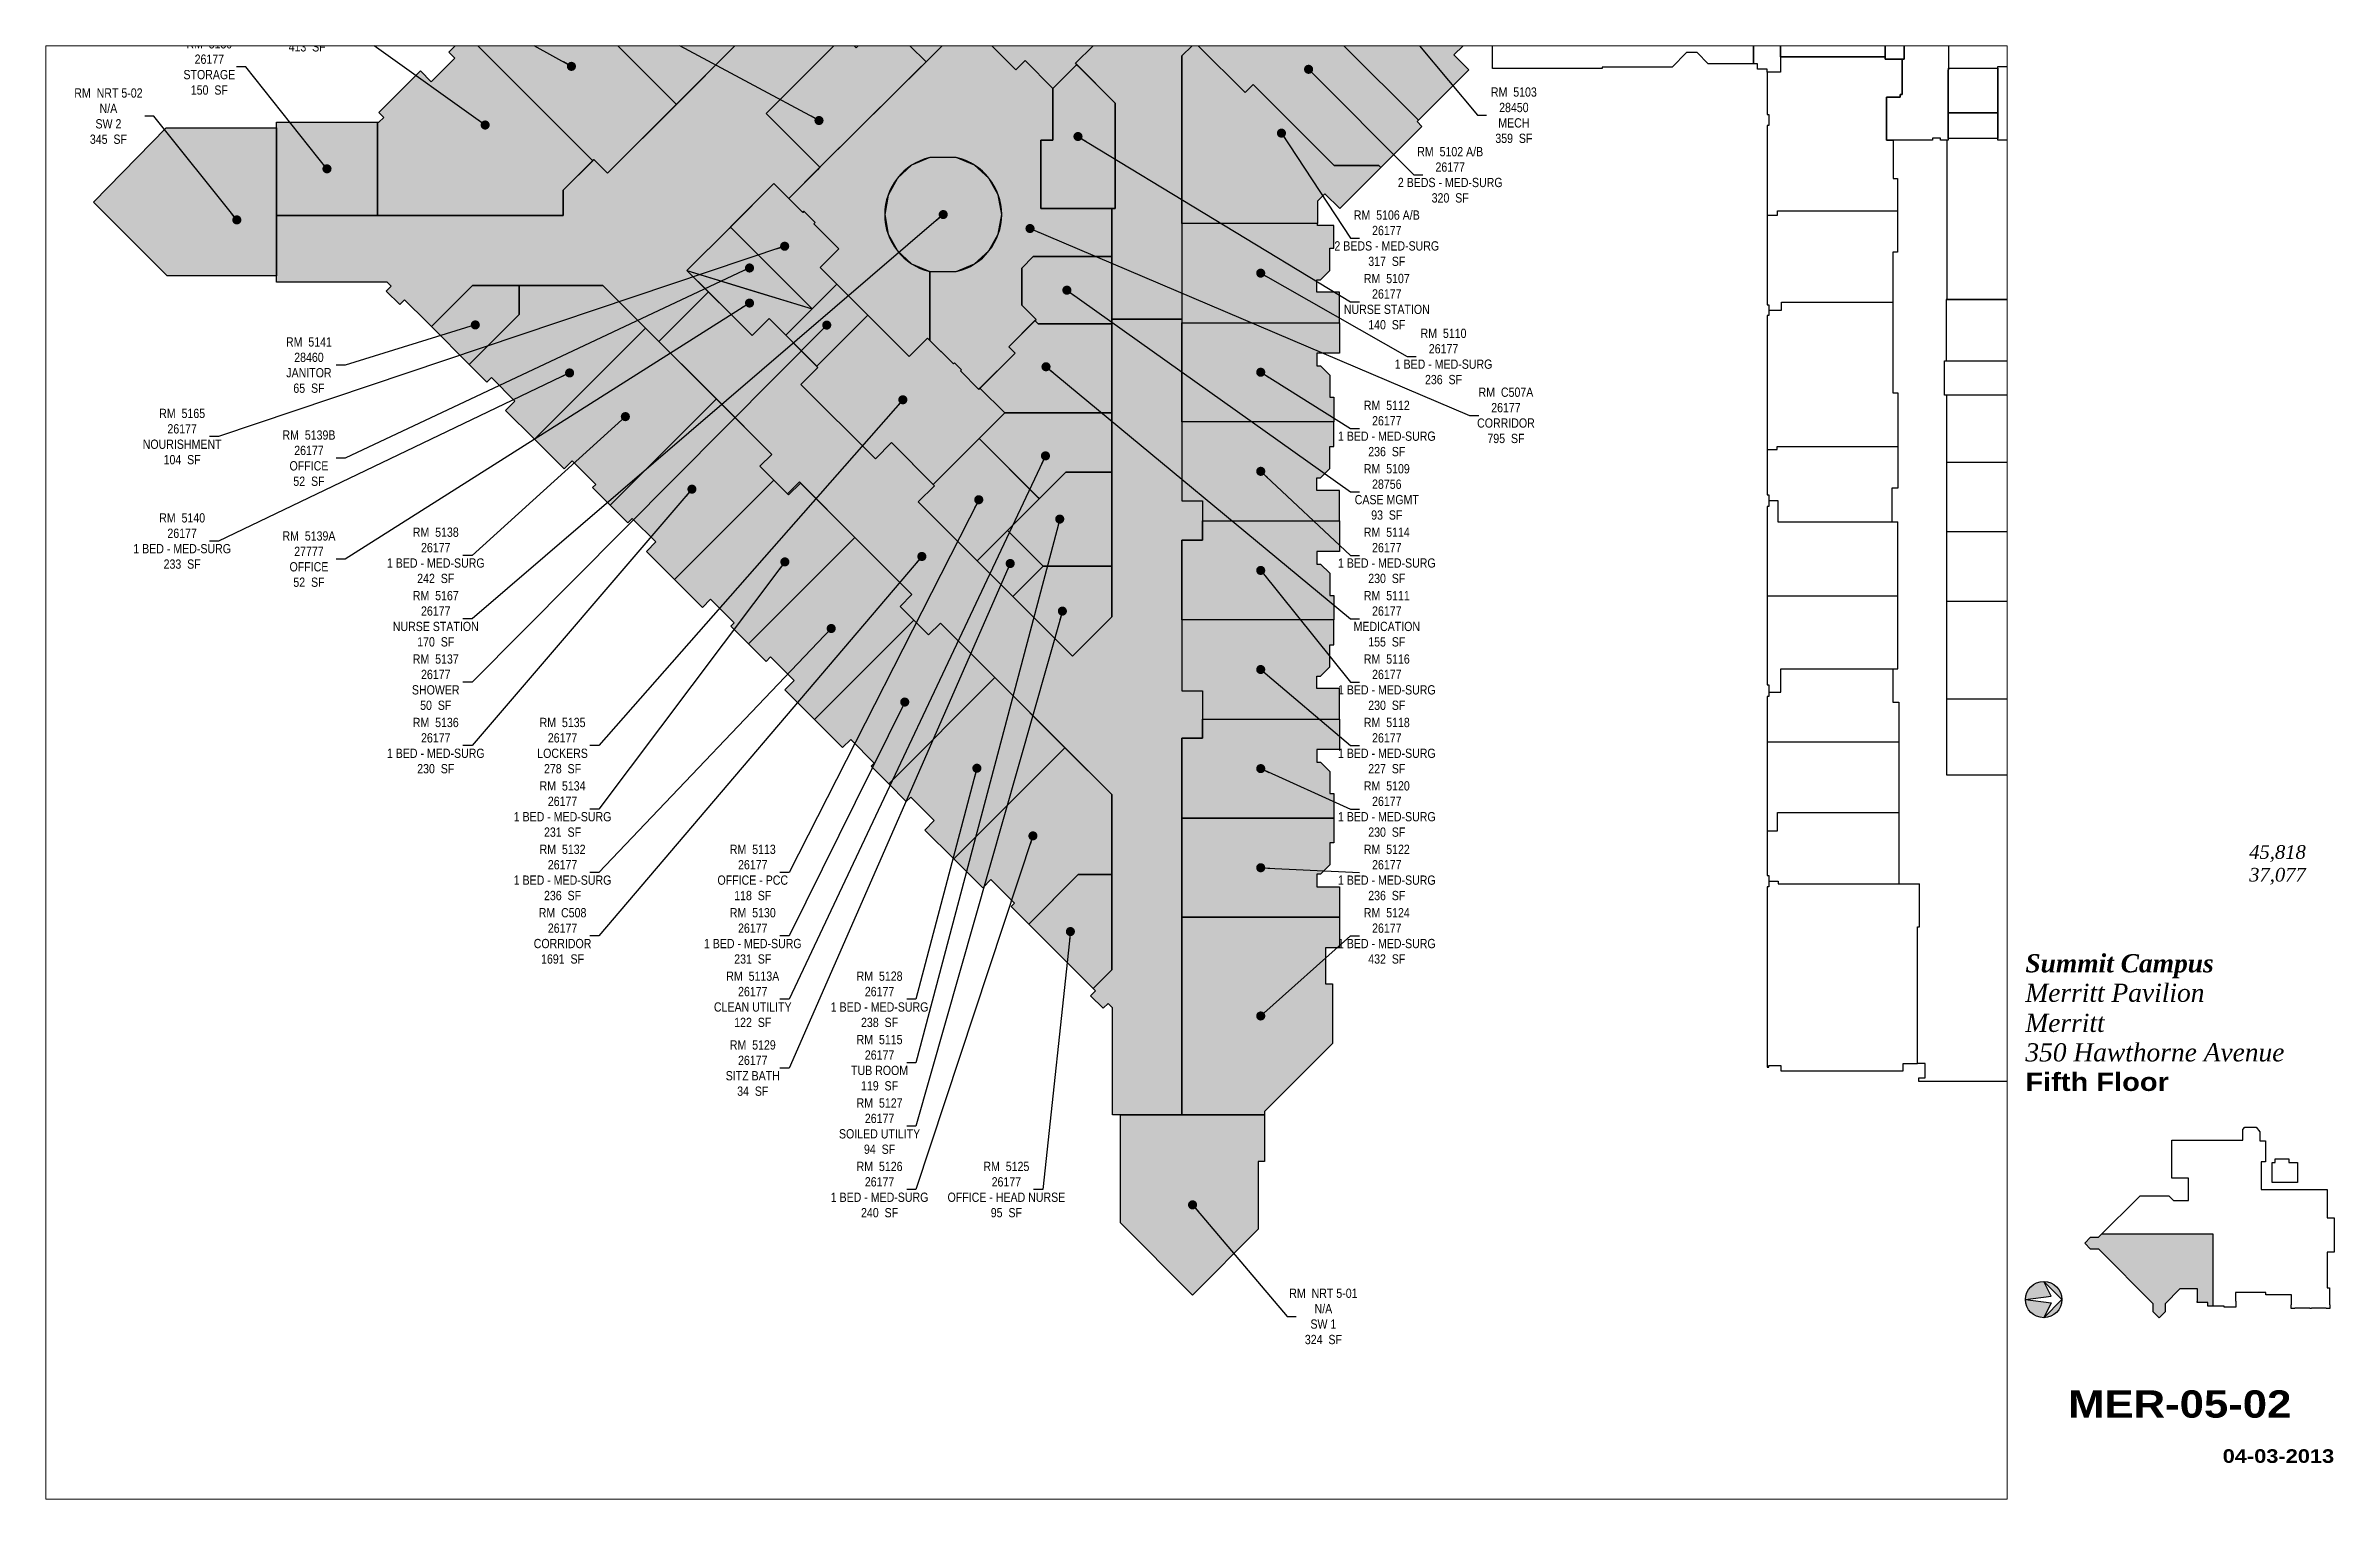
# Paper-space layout '02' of a CAD drawing. Header units: inches. Extents: x 0.9 to 16.7, y 0.5 to 10.5.
# The model-space entities are those that its viewports show. They can reach past a viewport. Long polylines and large blocks are cut down to what shows.
import ezdxf
from ezdxf.enums import TextEntityAlignment as Align

# ---------------------------------------------------------------- set-up
doc = ezdxf.new("R2010")
doc.units = ezdxf.units.IN
doc.header["$LTSCALE"] = 48
doc.header["$MEASUREMENT"] = 0
for name, color, linetype in [('0-LABEL', 3, 'Continuous'), ('1-NRT', 200, 'Continuous'), ('1-NRT-PTN', 253, 'Continuous'), ('3-FCM', 190, 'Continuous'), ('4-OCC', 6, 'Continuous'), ('4-OCC-PTN', 95, 'Continuous'), ('T-8', 8, 'Continuous'), ('T-TEXT-8', 8, 'Continuous'), ('T-TTLB-TEXT', 5, 'Continuous')]:
    doc.layers.add(name, color=color, linetype=linetype)
doc.layers.add('T-VPRT', color=1, linetype='Continuous', plot=False)
doc.styles.add('ArialB', font='')
doc.styles.add('ArialN', font='ARIALN.TTF')
doc.styles.add('TimesI', font='timesi.ttf')
doc.styles.add('TimesIB', font='timesbi.ttf')
doc.styles.get('ArialB').set_extended_font_data('Arial Black')
doc.dimstyles.new('AB-220', dxfattribs={"dimscale": 220, "dimtxt": 0.070312, "dimasz": 0.0625, "dimexe": 0.0625, "dimexo": 0.125, "dimgap": 0.1875, "dimtad": 0, "dimdec": 4, "dimrnd": 0.0625, "dimzin": 0, "dimdsep": 46, "dimlunit": 4, "dimtxsty": 'ArialN', "dimblk": 'ARCHTICK', "dimcen": 0.0625, "dimclrd": 256, "dimclre": 256, "dimclrt": 256, "dimadec": 0, "dimazin": 0, "dimtfac": 1, "dimtdec": 4, "dimtofl": 0, "dimtmove": 2, "dimatfit": 3, "dimldrblk": 'DOT', "dimfxl": 0, "dimfrac": 2, "dimtolj": 1, "dimtzin": 0, "dimlwd": -1, "dimlwe": -1, "dimarcsym": 0})

# ---------------------------------------------------------------- blocks, each defined once
blk = doc.blocks.new('n-arrow')
h = blk.add_hatch(color=256)
h.paths.add_polyline_path([(0, 0.125), (0.125, 0, 0.414214)])
h.paths.add_polyline_path([(0, 0.125, 0.414214), (-0.125, 0), (0.051, 0.022)])
h = blk.add_hatch(color=256)
h.paths.add_polyline_path([(0.051, -0.022), (-0.125, 0, 0.414214), (0, -0.125)])
h.paths.add_polyline_path([(0.125, 0), (0, -0.125, 0.414214)])
for p, q in [((-0.125, 0), (0.051, 0.022)), ((-0.125, 0), (0.051, -0.022)), ((0, 0.125), (0.125, 0)), ((0.051, 0.022), (0, 0.125)), ((0, -0.125), (0.125, 0)), ((0.051, -0.022), (0, -0.125))]:
    blk.add_line(p, q)
blk.add_circle((0, 0), 0.125)
blk = doc.blocks.new('AB-TB-text')
at = {"style": 'TimesI'}
for tag, p in [('GROSS', (1.93, 4.406)), ('USEABLE', (1.93, 4.25))]:
    blk.add_attdef(tag, text='', height=0.0938, dxfattribs=at).set_placement(p, align=Align.RIGHT)
for tag, style, p in [('CAMPUS', 'TimesIB', (0, 3.75)), ('PAVILION', 'TimesI', (0, 3.547)), ('BUILDING', 'TimesI', (0, 3.34)), ('STREET', 'TimesI', (0, 3.137))]:
    blk.add_attdef(tag, text='', height=0.125, dxfattribs=dict(style=style)).set_placement(p, align=Align.TOP_LEFT)
at = {"layer": 'T-TEXT-8', "style": 'ArialB'}
blk.add_attdef('FLOOR', text='', height=0.125, dxfattribs=at).set_placement((0, 2.934), align=Align.TOP_LEFT)
blk.add_attdef('DWG#', text='', height=0.188, dxfattribs=at).set_placement((1.062, 0.749), align=Align.TOP_CENTER)
blk.add_attdef('DATE', text='', height=0.0938, dxfattribs=at).set_placement((2.125, 0.25), align=Align.RIGHT)
blk = doc.blocks.new('_ArchTick')
at = {"const_width": 0.15}
blk.add_lwpolyline([(-0.5, -0.5), (0.5, 0.5)], dxfattribs=at)
blk = doc.blocks.new('_Dot')
at = {"lineweight": -2}
blk.add_line((-0.5, 0), (-1, 0), dxfattribs=at)
at = {"const_width": 0.5}
blk.add_lwpolyline([(-0.25, 0, 1), (0.25, 0, 1)], format="xyb", close=True, dxfattribs=at)

msp = doc.modelspace()

# ---------------------------------------------------------------- hatches: boundary and pattern name
at = {"layer": '1-NRT-PTN'}
for points in [[(303.1, 1552.6), (137.6, 1552.6), (26.1, 1664.1), (136, 1776.8), (303.1, 1776.8)], [(1799.4, 283), (1799.4, 212.3), (1789.4, 212.3), (1789.4, 109.5), (1690.4, 10), (1581.3, 119.3), (1581.3, 283)]]:
    msp.add_hatch(color=256, dxfattribs=at).paths.add_polyline_path(points)
at = {"layer": '4-OCC-PTN'}
for color, points in [(105, [(1078.9, 1669.8), (1056.4, 1692.3), (992.4, 1628.3), (988.7, 1624.6), (924.8, 1560.7), (957.2, 1528.4), (882.2, 1453.4), (797.6, 1538.1), (600.2, 1538.1), (538, 1475.9), (531.2, 1482.7), (497.3, 1516.6), (489.9, 1509.2), (469.5, 1529.6), (476.9, 1537), (470.8, 1543.1), (303.1, 1543.1), (303.1, 1644.1), (737.3, 1644.1), (737.3, 1682.3), (780.1, 1725.1), (783.9, 1728.8), (804.5, 1708.1), (808.1, 1711.6), (842, 1745.6), (906.9, 1810.4), (910.6, 1814.1), (975.5, 1879), (1495.8, 2399.4), (1607.4, 2287.8), (1626.3, 2306.7), (1661.4, 2271.6), (1674.7, 2285), (1759.6, 2200.1), (1757.9, 2198.3), (1759.7, 2196.5), (1729.2, 2166), (1767, 2128.2), (1797.5, 2158.7), (1799.3, 2156.9), (1796.4, 2154), (1889.4, 2061), (1893.1, 2064.7), (1902.5, 2055.3), (1831.9, 1984.7), (1802.7, 2014), (1765.2, 1976.5), (1758.2, 1969.5), (1762.5, 1965.3), (1728.9, 1931.7), (1724.6, 1935.9), (1720.7, 1932), (1696.2, 1907.5), (1692.3, 1903.6), (1674.3, 1885.5), (1674.3, 1486.9), (1568.3, 1486.9), (1568.3, 1581.9), (1568.3, 1654.5), (1573.3, 1654.5), (1573.3, 1814.3), (1516.7, 1870.8), (1513.2, 1874.4), (1568.3, 1929.5), (1568.3, 2177.1), (1495.8, 2249.5), (1492.3, 2245.9), (1458.4, 2212), (1423.9, 2177.5), (1414.2, 2167.8), (1365.9, 2119.5), (1332, 2085.6), (1321.2, 2074.8), (1287.2, 2040.9), (1271.7, 2025.3), (1230, 1983.6), (1235, 1978.6), (1211.6, 1955.3), (1225, 1941.9), (1180.9, 1897.9), (1162.6, 1916.2), (1044.7, 1798.3), (1126.1, 1717), (1122.6, 1713.4)]), (105, [(803.1, 2130.1), (1014.8, 1918.4), (908.7, 1812.3), (689.6, 2031.5), (733.3, 2075.2), (749.9, 2058.6), (785.5, 2094.3), (776.4, 2103.4)]), (55, [(2138.6, 1920.1), (2138.6, 1914.4), (2138.6, 1909.3), (2108.3, 1909.3), (2086.1, 1887.1), (2108.6, 1864.6), (2032.2, 1788.2), (1833.8, 1986.6), (1902.5, 2055.3), (1893.1, 2064.7), (1956.8, 2128.4), (2138.6, 1946.6), (2138.6, 1935.7)]), (105, [(1326.6, 2080.2), (1410.4, 1996.4), (1350.3, 1936.8), (1348.7, 1938.4), (1286.8, 1876.4), (1223.1, 1940.1), (1225, 1941.9), (1211.6, 1955.3), (1235, 1978.6), (1230, 1983.6)]), (105, [(1491.7, 2094), (1568.3, 2094), (1568.3, 1929.5), (1513.2, 1874.4), (1515, 1872.6), (1478.9, 1836.5), (1436.7, 1878.7), (1422.5, 1864.6), (1350.3, 1936.8), (1410.4, 1996.4), (1491.7, 2077.7)]), (105, [(590.9, 1918), (782, 1726.9), (783.9, 1728.8), (804.5, 1708.1), (908.7, 1812.3), (689.6, 2031.5), (645.8, 1987.7), (662.4, 1971.2), (626.8, 1935.5), (617.6, 1944.7)]), (105, [(1975.5, 1716.7), (1972.3, 1719.9), (1904.6, 1719.9), (1782.1, 1842.4), (1769.8, 1830), (1694.2, 1905.5), (1724.6, 1935.9), (1728.9, 1931.7), (1762.5, 1965.3), (1758.2, 1969.5), (1802.7, 2014), (1831.9, 1984.7), (1833.8, 1986.6), (2032.2, 1788.2), (2030.3, 1786.4), (2037.7, 1778.9)]), (246, [(590.9, 1918), (782, 1726.9), (737.3, 1682.3), (737.3, 1644.1), (456.3, 1644.1), (456.3, 1785.4), (458.4, 1785.4), (465.6, 1792.6), (458.2, 1800.1), (521.2, 1863.1), (537.7, 1846.5), (573.4, 1882.1), (564.2, 1891.3)]), (105, [(1223.1, 1940.1), (1286.8, 1876.4), (1126.1, 1717), (1122.6, 1720.5), (1088.6, 1754.4), (1044.7, 1798.3), (1162.6, 1916.2), (1180.9, 1897.9)]), (105, [(1478.9, 1836.5), (1515, 1872.6), (1573.3, 1814.3), (1573.3, 1654.5), (1460.4, 1654.5), (1460.4, 1758.3), (1478.9, 1758.3)]), (105, [(1879.3, 1631.8), (1674.3, 1631.8), (1674.3, 1885.5), (1694.2, 1905.5), (1769.8, 1830), (1782.1, 1842.4), (1904.6, 1719.9), (1972.3, 1719.9), (1975.5, 1716.7), (1913.2, 1654.4), (1890.6, 1676.9), (1879.3, 1665.6)]), (105, [(456.3, 1785.4), (456.3, 1644.1), (303.1, 1644.1), (303.1, 1785.4)]), (105, [(990.5, 1626.4), (1056.4, 1692.3), (1100.1, 1648.6), (1101.9, 1650.4), (1118.9, 1633.5), (1117, 1631.6), (1154.9, 1593.8), (1126.4, 1565.3), (1151.6, 1540.1), (1114.2, 1502.8)]), (105, [(1904, 1629.1), (1879.3, 1629.1), (1879.3, 1631.8), (1674.3, 1631.8), (1674.3, 1484.4), (1674.3, 1481.8), (1705.4, 1481.8), (1912.8, 1481.8), (1912.8, 1528), (1878.3, 1527.9), (1878.3, 1546.9), (1884, 1546.9), (1898, 1560.9), (1898, 1594.4), (1904, 1594.4)]), (105, [(990.5, 1626.4), (924.8, 1560.7), (1114.2, 1502.8)]), (246, [(1019.5, 1531.7), (1114.2, 1502.8), (1074.4, 1462.9), (1049.2, 1488.1), (1023.3, 1462.2), (924.8, 1560.7)]), (22, [(1568.3, 1480.1), (1456.3, 1480.1), (1451.5, 1484.9), (1453.4, 1486.7), (1431.8, 1508.3), (1431.8, 1564.5), (1449.1, 1581.9), (1568.3, 1581.9)]), (201, [(538, 1475.9), (600.2, 1538.1), (670.6, 1538.1), (670.6, 1494.1), (595.2, 1418.7)]), (105, [(595.2, 1418.7), (670.6, 1494.1), (670.6, 1538.1), (797.6, 1538.1), (862, 1473.7), (693.7, 1305.3), (650.1, 1348.9), (664.3, 1363.1), (628.6, 1398.7), (621.9, 1392)]), (105, [(1568.3, 1486.9), (1674.3, 1486.9), (1674.3, 1211.9), (1705.4, 1211.9), (1705.4, 1152.8), (1674.3, 1152.8), (1674.3, 924.8), (1705.4, 924.8), (1705.4, 852.8), (1674.3, 852.8), (1674.3, 283), (1569.3, 283), (1569.3, 444.6), (1562.4, 451.5), (1555, 444.1), (1536, 463.1), (1543.4, 470.5), (1539.9, 474), (1568.3, 502.4), (1568.3, 767.4), (1308.6, 1027), (1290.7, 1009.1), (1247.5, 1052.4), (1265.4, 1070.3), (1096.5, 1239.1), (1078.6, 1221.2), (1035.3, 1264.5), (1053.2, 1282.4), (882.2, 1453.4), (957.2, 1528.4), (1023.3, 1462.2), (1049.2, 1488.1), (1123, 1414.2), (1097.2, 1388.4), (1210, 1275.6), (1234.6, 1300.2), (1299.6, 1235.1), (1275, 1210.5), (1508.6, 977), (1568.3, 1036.7)]), (105, [(1074.4, 1462.9), (1151.6, 1540.1), (1198.4, 1493.3), (1121.2, 1416.1)]), (105, [(1121.2, 1416.1), (1198.4, 1493.3), (1261, 1430.6), (1289, 1458.5), (1328.1, 1419.4), (1330, 1421.2), (1340.7, 1410.6), (1338.8, 1408.7), (1366.6, 1380.9), (1368.4, 1382.8), (1406, 1345.3), (1297.7, 1237), (1234.6, 1300.2), (1210, 1275.6), (1097.2, 1388.4), (1123, 1414.2)]), (105, [(693.7, 1305.3), (862, 1473.7), (969.3, 1366.3), (808.4, 1205.5), (781.7, 1232.2), (786.6, 1237.1), (751, 1272.7), (738.7, 1260.4)]), (105, [(1568.3, 1345.3), (1406, 1345.3), (1368.4, 1382.8), (1421.5, 1435.8), (1412, 1445.3), (1451.5, 1484.9), (1456.3, 1480.1), (1568.3, 1480.1)]), (105, [(1904, 1331.8), (1674.3, 1331.8), (1674.3, 1438.8), (1674.3, 1481.8), (1705.4, 1481.8), (1912.8, 1481.8), (1912.8, 1435.6), (1878.3, 1435.6), (1878.3, 1416.6), (1884, 1416.6), (1898, 1402.6), (1898, 1369.1), (1904, 1369.1)]), (105, [(808.4, 1205.5), (969.3, 1366.3), (1053.2, 1282.4), (1035.3, 1264.5), (1056.2, 1243.6), (905.8, 1093.2), (863.3, 1135.7), (877.5, 1149.9), (841.9, 1185.5), (835.1, 1178.8)]), (105, [(1458.2, 1215.1), (1367, 1306.3), (1406, 1345.3), (1568.3, 1345.3), (1568.3, 1255.6), (1498.5, 1255.6)]), (105, [(1904, 1331.8), (1674.3, 1331.8), (1674.3, 1211.9), (1705.4, 1211.9), (1705.4, 1181.8), (1912.8, 1181.8), (1912.8, 1228), (1878.3, 1228), (1878.3, 1247), (1884, 1247), (1898, 1261), (1898, 1294.5), (1904, 1294.5)]), (105, [(1297.7, 1237), (1367, 1306.3), (1456.3, 1217), (1458.2, 1215.1), (1364.3, 1121.2), (1275, 1210.5), (1299.6, 1235.1)]), (105, [(1410.2, 1167.2), (1458.2, 1215.1), (1498.5, 1255.6), (1568.3, 1255.6), (1568.3, 1113.3), (1464, 1113.3)]), (105, [(1018.1, 995.8), (1178.9, 1156.7), (1095, 1240.7), (1077.1, 1222.7), (1056.2, 1243.6), (905.8, 1093.2), (948.3, 1050.8), (960.6, 1063.1), (996.3, 1027.4), (991.4, 1022.5)]), (105, [(1904, 1031.8), (1674.3, 1031.8), (1674.3, 1152.8), (1705.4, 1152.8), (1705.4, 1181.8), (1912.8, 1181.8), (1912.8, 1135.5), (1878.3, 1135.5), (1878.3, 1116.5), (1884, 1116.5), (1898, 1102.5), (1898, 1069), (1904, 1069)]), (105, [(1018.1, 995.8), (1178.9, 1156.7), (1265.4, 1070.3), (1247.5, 1052.4), (1268.3, 1031.5), (1118, 881.1), (1073, 926.1), (1087.1, 940.2), (1051.5, 975.9), (1044.8, 969.1)]), (105, [(1364.3, 1121.2), (1410.2, 1167.2), (1464, 1113.3), (1418.1, 1067.4)]), (105, [(1418.1, 1067.4), (1464, 1113.3), (1568.3, 1113.3), (1568.3, 1036.7), (1508.6, 977)]), (105, [(1118, 881.1), (1268.3, 1031.5), (1290.7, 1009.1), (1308.6, 1027), (1391.1, 944.6), (1230.2, 783.7), (1203.5, 810.4), (1208.4, 815.3), (1172.8, 851), (1160.4, 838.6)]), (105, [(1904, 1031.8), (1674.3, 1031.8), (1674.3, 924.8), (1705.4, 924.8), (1705.4, 881.8), (1912.8, 881.8), (1912.8, 927.9), (1878.3, 927.9), (1878.3, 946.9), (1884, 946.9), (1898, 960.9), (1898, 994.4), (1904, 994.4)]), (105, [(1230.2, 783.7), (1391.1, 944.6), (1497.1, 838.5), (1328.9, 670.2), (1285.1, 713.9), (1299.3, 728.1), (1263.6, 763.7), (1256.9, 757)]), (105, [(1904, 731.8), (1674.3, 731.8), (1674.3, 852.8), (1705.4, 852.8), (1705.4, 881.8), (1912.8, 881.8), (1912.8, 835.6), (1878.3, 835.6), (1878.3, 816.6), (1884, 816.6), (1898, 802.6), (1898, 769.1), (1904, 769.1)]), (105, [(1328.9, 670.2), (1497.1, 838.5), (1568.3, 767.4), (1568.3, 646.3), (1517.1, 646.3), (1514.8, 644.1), (1442.3, 571.6), (1415.6, 598.3), (1420.5, 603.2), (1384.9, 638.8), (1372.6, 626.5)]), (105, [(1912.8, 581.8), (1674.3, 581.8), (1674.3, 731.8), (1904, 731.8), (1904, 694.5), (1898, 694.5), (1898, 661), (1884, 647), (1878.3, 647), (1878.3, 628), (1912.8, 628)]), (105, [(1442.3, 571.6), (1517.1, 646.3), (1568.3, 646.3), (1568.3, 502.4), (1539.9, 474)]), (105, [(1799.4, 283), (1674.3, 283), (1674.3, 581.8), (1912.8, 581.8), (1912.8, 535.4), (1891.5, 535.4), (1891.5, 480.9), (1902.3, 480.9), (1902.3, 390.9), (1799.4, 288)])]:
    msp.add_hatch(color=color, dxfattribs=at).paths.add_polyline_path(points)
h = msp.add_hatch(color=105, dxfattribs=at)
edge = h.paths.add_edge_path()
edge.add_line((1568.3, 1654.5), (1568.3, 1581.9))
edge.add_line((1568.3, 1581.9), (1449.1, 1581.9))
edge.add_line((1449.1, 1581.9), (1431.8, 1564.5))
edge.add_line((1431.8, 1564.5), (1431.8, 1508.3))
edge.add_line((1431.8, 1508.3), (1453.4, 1486.7))
edge.add_line((1453.4, 1486.7), (1412, 1445.3))
edge.add_line((1412, 1445.3), (1421.5, 1435.8))
edge.add_line((1421.5, 1435.8), (1366.6, 1380.9))
edge.add_line((1366.6, 1380.9), (1338.8, 1408.7))
edge.add_line((1338.8, 1408.7), (1340.7, 1410.6))
edge.add_line((1340.7, 1410.6), (1330, 1421.2))
edge.add_line((1330, 1421.2), (1328.1, 1419.4))
edge.add_line((1328.1, 1419.4), (1292.5, 1455))
edge.add_line((1292.5, 1455), (1292.5, 1559.3))
edge.add_line((1292.5, 1559.3), (1332.6, 1559.2))
edge.add_arc((1312.8, 1645.5), 88.6, 282.9644, 437.0356)
edge.add_line((1332.6, 1731.8), (1292.5, 1731.7))
edge.add_arc((1312.8, 1645.5), 88.6, 103.2198, 256.7802)
edge.add_line((1292.5, 1559.3), (1292.5, 1455))
edge.add_line((1292.5, 1455), (1289, 1458.5))
edge.add_line((1289, 1458.5), (1261, 1430.6))
edge.add_line((1261, 1430.6), (1126.4, 1565.3))
edge.add_line((1126.4, 1565.3), (1154.9, 1593.8))
edge.add_line((1154.9, 1593.8), (1117, 1631.6))
edge.add_line((1117, 1631.6), (1118.9, 1633.5))
edge.add_line((1118.9, 1633.5), (1101.9, 1650.4))
edge.add_line((1101.9, 1650.4), (1100.1, 1648.6))
edge.add_line((1100.1, 1648.6), (1078.9, 1669.8))
edge.add_line((1078.9, 1669.8), (1126.1, 1717))
edge.add_line((1126.1, 1717), (1348.7, 1938.4))
edge.add_line((1348.7, 1938.4), (1422.5, 1864.6))
edge.add_line((1422.5, 1864.6), (1436.7, 1878.7))
edge.add_line((1436.7, 1878.7), (1478.9, 1836.5))
edge.add_line((1478.9, 1836.5), (1478.9, 1758.3))
edge.add_line((1478.9, 1758.3), (1460.4, 1758.3))
edge.add_line((1460.4, 1758.3), (1460.4, 1654.5))
edge.add_line((1460.4, 1654.5), (1568.3, 1654.5))
h = msp.add_hatch(color=105, dxfattribs=at)
edge = h.paths.add_edge_path()
edge.add_line((1292.5, 1559.3), (1332.6, 1559.2))
edge.add_arc((1312.8, 1645.5), 88.6, 282.9644, 437.0356)
edge.add_line((1332.6, 1731.8), (1292.5, 1731.7))
edge.add_arc((1312.8, 1645.5), 88.6, 103.2198, 256.7802)

# ---------------------------------------------------------------- linework, layer by layer
at = {"layer": '1-NRT'}
for points in [[(2739.1, 1986.7), (2767.9, 1986.7), (2767.9, 1880.8), (2739.1, 1880.8), (2739.1, 1986.7)], [(2580.5, 1946.1), (2580.5, 1860.8), (2560.2, 1860.9), (2560.2, 1865.3), (2545.7, 1865.3), (2545.7, 1873.7), (2539.7, 1873.7), (2539.7, 1947.7), (2545.7, 1947.7), (2545.7, 1946.1), (2580.5, 1946.1)], [(2909.6, 1869.5), (2983.4, 1869.5), (2983.4, 1805.2), (3008.6, 1805.2), (3008.6, 1758), (2909.6, 1758), (2909.6, 1869.5)], [(2828.9, 1424), (2957.5, 1424), (2957.5, 1372.1), (2828.9, 1372.1), (2828.9, 1424)]]:
    msp.add_lwpolyline(points, dxfattribs=at)
for points in [[(303.1, 1552.6), (137.6, 1552.6), (26.1, 1664.1), (136, 1776.8), (303.1, 1776.8)], [(1799.4, 283), (1799.4, 212.3), (1789.4, 212.3), (1789.4, 109.5), (1690.4, 10), (1581.3, 119.3), (1581.3, 283)]]:
    msp.add_lwpolyline(points, close=True, dxfattribs=at)
at = {"layer": '3-FCM'}
for points in [[(2539.7, 1920.7), (2539.7, 1873.7), (2471.2, 1873.7), (2454.3, 1890.7), (2438.3, 1890.7), (2416.3, 1868.8), (2310.3, 1868.8), (2310.3, 1866.8), (2144.3, 1866.8), (2144.3, 1914.4), (2138.6, 1914.4), (2138.6, 1940.7)], [(2834.7, 1978.1), (2834.7, 1864.4), (2834.4, 1864.4), (2834.4, 1758), (2822.6, 1758.1), (2822.6, 1761.3), (2810.6, 1761.3), (2810.6, 1758.1), (2741.1, 1758.1), (2741.1, 1823.3), (2761.5, 1823.3), (2761.5, 1827.4), (2764.6, 1827.4), (2764.6, 1880.8), (2767.9, 1880.8), (2767.9, 1986.7)]]:
    msp.add_lwpolyline(points, dxfattribs=at)
at = {"layer": '4-OCC'}
for points in [[(1720.7, 1932), (1696.2, 1907.5), (1692.3, 1903.6), (1674.3, 1885.5), (1674.3, 1486.9), (1568.3, 1486.9), (1568.3, 1581.9), (1568.3, 1654.5), (1573.3, 1654.5), (1573.3, 1814.3), (1516.7, 1870.8), (1513.2, 1874.4), (1568.3, 1929.5)], [(1225, 1941.9), (1180.9, 1897.9), (1162.6, 1916.2), (1044.7, 1798.3), (1126.1, 1717), (1122.6, 1713.4), (1078.9, 1669.8), (1056.4, 1692.3), (992.4, 1628.3), (988.7, 1624.6), (924.8, 1560.7), (957.2, 1528.4), (882.2, 1453.4), (797.6, 1538.1), (600.2, 1538.1), (538, 1475.9), (531.2, 1482.7), (497.3, 1516.6), (489.9, 1509.2), (469.5, 1529.6), (476.9, 1537), (470.8, 1543.1), (303.1, 1543.1), (303.1, 1644.1), (737.3, 1644.1), (737.3, 1682.3), (780.1, 1725.1), (783.9, 1728.8), (804.5, 1708.1), (808.1, 1711.6), (842, 1745.6), (906.9, 1810.4), (910.6, 1814.1), (975.5, 1879), (1495.8, 2399.4)], [(2580.5, 1938.2), (2634.6, 1938.2), (2645.5, 1948.4), (2707.3, 1948.4), (2707.3, 1980.1), (2739.1, 1980.1), (2739.1, 1884), (2580.5, 1884), (2580.5, 1938.2)], [(2580.5, 1884), (2739.1, 1884), (2739.1, 1880.8), (2764.6, 1880.8), (2764.6, 1827.4), (2761.5, 1827.4), (2761.5, 1823.3), (2741.1, 1823.3), (2741.1, 1758.1), (2751.2, 1758.1), (2751.2, 1699.9), (2757.9, 1699.9), (2757.9, 1588.7)], [(2560.2, 1860.8), (2560.2, 1796.8), (2563.1, 1796.8), (2563.1, 1780.1), (2560.2, 1780.1), (2560.2, 1508.8), (2563.1, 1508.8), (2563.1, 1492.7), (2560.2, 1492.7), (2560.2, 1221.4), (2563.1, 1221.4), (2563.1, 1203.4), (2560.2, 1203.4), (2560.2, 933.4), (2563.1, 933.4), (2563.1, 916.1), (2560.2, 916.1), (2560.2, 644.8), (2563.1, 644.8), (2563.1, 636.4), (2563.1, 627.8), (2560.2, 627.8), (2560.2, 355.1), (2563.1, 355.1), (2563.1, 357.3), (2581, 357.3), (2581, 349.3), (2766.3, 349.3), (2766.3, 360.4), (2787.9, 360.4), (2787.9, 567.4), (2790.9, 567.4), (2790.9, 632.4)], [(2834.7, 1866.9), (2909.6, 1866.9), (2909.6, 1799.6), (2834.4, 1799.6), (2834.4, 1864.4), (2834.7, 1864.4), (2834.7, 1866.9)], [(2834.4, 1799.6), (2909.6, 1799.6), (2909.6, 1760.7), (2834.4, 1760.7), (2834.4, 1799.6)], [(2560.2, 1644.4), (2576.2, 1644.4), (2576.2, 1651.3), (2757.9, 1651.3)], [(2757.9, 1588.7), (2750.7, 1588.7), (2750.7, 1375.5), (2758.3, 1375.5), (2758.3, 1231.1), (2749.1, 1231.1), (2749, 1180.3)], [(2563.1, 1500.7), (2582, 1500.7), (2582, 1512.9), (2750.7, 1512.9)], [(2948.6, 1424), (2948.6, 1483.6), (2939.4, 1483.6), (2939.4, 1516.8), (2831.4, 1516.8), (2831.4, 1424), (2948.3, 1424)], [(2831.7, 1372.1), (2831.7, 939.1), (2831.7, 797.2), (3147.4, 797.2), (3147.4, 913.1), (3071.8, 913.1), (3071.8, 871.2), (2995.9, 871.2), (2995.9, 909.2), (2970.7, 909.2), (2970.7, 912), (2831.7, 912)], [(2560.2, 1289.8), (2575.3, 1289.8), (2575.3, 1294.6), (2758.3, 1294.5)], [(2954.5, 1270.2), (2831.7, 1270.2)], [(2563.1, 1212.4), (2576.5, 1212.4), (2576.5, 1180.6), (2758.3, 1180.3)], [(2758.3, 958), (2758.3, 1180.3)], [(2954.8, 1165.2), (2831.7, 1165.2)], [(2560.2, 1068.4), (2758.3, 1068.4)], [(2831.7, 1060.1), (3145, 1060.1)], [(2563.1, 922.6), (2581, 922.6), (2581, 943.9), (2581, 958), (2758.3, 958)], [(2750.4, 958), (2750.4, 907.6)], [(2750.4, 907.6), (2759.7, 907.6)], [(2759.7, 907.6), (2759.7, 632.4)], [(3058.6, 333.2), (2790.2, 333.2), (2790.2, 338.7), (2799.5, 338.7), (2799.5, 360.4), (2787.9, 360.4)], [(2560.2, 847.5), (2759.7, 847.5)], [(2560.2, 712.8), (2576, 712.8), (2576, 740.5), (2759.7, 740.5)], [(2563.1, 636.4), (2577, 636.4), (2577, 632.4), (2790.9, 632.4)]]:
    msp.add_lwpolyline(points, dxfattribs=at)
for points in [[(803.1, 2130.1), (1014.8, 1918.4), (908.7, 1812.3), (689.6, 2031.5), (733.3, 2075.2), (749.9, 2058.6), (785.5, 2094.3), (776.4, 2103.4)], [(2138.6, 1920.1), (2138.6, 1914.4), (2138.6, 1909.3), (2108.3, 1909.3), (2086.1, 1887.1), (2108.6, 1864.6), (2032.2, 1788.2), (1833.8, 1986.6), (1902.5, 2055.3), (1893.1, 2064.7), (1956.8, 2128.4), (2138.6, 1946.6), (2138.6, 1935.7)], [(1326.6, 2080.2), (1410.4, 1996.4), (1350.3, 1936.8), (1348.7, 1938.4), (1286.8, 1876.4), (1223.1, 1940.1), (1225, 1941.9), (1211.6, 1955.3), (1235, 1978.6), (1230, 1983.6)], [(1491.7, 2094), (1568.3, 2094), (1568.3, 1929.5), (1513.2, 1874.4), (1515, 1872.6), (1478.9, 1836.5), (1436.7, 1878.7), (1422.5, 1864.6), (1350.3, 1936.8), (1410.4, 1996.4), (1491.7, 2077.7)], [(590.9, 1918), (782, 1726.9), (783.9, 1728.8), (804.5, 1708.1), (908.7, 1812.3), (689.6, 2031.5), (645.8, 1987.7), (662.4, 1971.2), (626.8, 1935.5), (617.6, 1944.7)], [(1975.5, 1716.7), (1972.3, 1719.9), (1904.6, 1719.9), (1782.1, 1842.4), (1769.8, 1830), (1694.2, 1905.5), (1724.6, 1935.9), (1728.9, 1931.7), (1762.5, 1965.3), (1758.2, 1969.5), (1802.7, 2014), (1831.9, 1984.7), (1833.8, 1986.6), (2032.2, 1788.2), (2030.3, 1786.4), (2037.7, 1778.9)], [(590.9, 1918), (782, 1726.9), (737.3, 1682.3), (737.3, 1644.1), (456.3, 1644.1), (456.3, 1785.4), (458.4, 1785.4), (465.6, 1792.6), (458.2, 1800.1), (521.2, 1863.1), (537.7, 1846.5), (573.4, 1882.1), (564.2, 1891.3)], [(1223.1, 1940.1), (1286.8, 1876.4), (1126.1, 1717), (1122.6, 1720.5), (1088.6, 1754.4), (1044.7, 1798.3), (1162.6, 1916.2), (1180.9, 1897.9)], [(1478.9, 1836.5), (1515, 1872.6), (1573.3, 1814.3), (1573.3, 1654.5), (1460.4, 1654.5), (1460.4, 1758.3), (1478.9, 1758.3)], [(1879.3, 1631.8), (1674.3, 1631.8), (1674.3, 1885.5), (1694.2, 1905.5), (1769.8, 1830), (1782.1, 1842.4), (1904.6, 1719.9), (1972.3, 1719.9), (1975.5, 1716.7), (1913.2, 1654.4), (1890.6, 1676.9), (1879.3, 1665.6)], [(456.3, 1785.4), (456.3, 1644.1), (303.1, 1644.1), (303.1, 1785.4)], [(3005.4, 1758), (2909.6, 1758), (2909.6, 1760.7), (2834.4, 1760.7), (2834.4, 1758), (2832.3, 1758), (2832.3, 1516.8), (2939.4, 1516.8), (2939.4, 1520.6), (3005.4, 1520.6)], [(990.5, 1626.4), (1056.4, 1692.3), (1100.1, 1648.6), (1101.9, 1650.4), (1118.9, 1633.5), (1117, 1631.6), (1154.9, 1593.8), (1126.4, 1565.3), (1151.6, 1540.1), (1114.2, 1502.8)], [(1904, 1629.1), (1879.3, 1629.1), (1879.3, 1631.8), (1674.3, 1631.8), (1674.3, 1484.4), (1674.3, 1481.8), (1705.4, 1481.8), (1912.8, 1481.8), (1912.8, 1528), (1878.3, 1527.9), (1878.3, 1546.9), (1884, 1546.9), (1898, 1560.9), (1898, 1594.4), (1904, 1594.4)], [(990.5, 1626.4), (924.8, 1560.7), (1114.2, 1502.8)], [(1019.5, 1531.7), (1114.2, 1502.8), (1074.4, 1462.9), (1049.2, 1488.1), (1023.3, 1462.2), (924.8, 1560.7)], [(1568.3, 1480.1), (1456.3, 1480.1), (1451.5, 1484.9), (1453.4, 1486.7), (1431.8, 1508.3), (1431.8, 1564.5), (1449.1, 1581.9), (1568.3, 1581.9)], [(538, 1475.9), (600.2, 1538.1), (670.6, 1538.1), (670.6, 1494.1), (595.2, 1418.7)], [(595.2, 1418.7), (670.6, 1494.1), (670.6, 1538.1), (797.6, 1538.1), (862, 1473.7), (693.7, 1305.3), (650.1, 1348.9), (664.3, 1363.1), (628.6, 1398.7), (621.9, 1392)], [(1568.3, 1486.9), (1674.3, 1486.9), (1674.3, 1211.9), (1705.4, 1211.9), (1705.4, 1152.8), (1674.3, 1152.8), (1674.3, 924.8), (1705.4, 924.8), (1705.4, 852.8), (1674.3, 852.8), (1674.3, 283), (1569.3, 283), (1569.3, 444.6), (1562.4, 451.5), (1555, 444.1), (1536, 463.1), (1543.4, 470.5), (1539.9, 474), (1568.3, 502.4), (1568.3, 767.4), (1308.6, 1027), (1290.7, 1009.1), (1247.5, 1052.4), (1265.4, 1070.3), (1096.5, 1239.1), (1078.6, 1221.2), (1035.3, 1264.5), (1053.2, 1282.4), (882.2, 1453.4), (957.2, 1528.4), (1023.3, 1462.2), (1049.2, 1488.1), (1123, 1414.2), (1097.2, 1388.4), (1210, 1275.6), (1234.6, 1300.2), (1299.6, 1235.1), (1275, 1210.5), (1508.6, 977), (1568.3, 1036.7)], [(1074.4, 1462.9), (1151.6, 1540.1), (1198.4, 1493.3), (1121.2, 1416.1)], [(1121.2, 1416.1), (1198.4, 1493.3), (1261, 1430.6), (1289, 1458.5), (1328.1, 1419.4), (1330, 1421.2), (1340.7, 1410.6), (1338.8, 1408.7), (1366.6, 1380.9), (1368.4, 1382.8), (1406, 1345.3), (1297.7, 1237), (1234.6, 1300.2), (1210, 1275.6), (1097.2, 1388.4), (1123, 1414.2)], [(693.7, 1305.3), (862, 1473.7), (969.3, 1366.3), (808.4, 1205.5), (781.7, 1232.2), (786.6, 1237.1), (751, 1272.7), (738.7, 1260.4)], [(1568.3, 1345.3), (1406, 1345.3), (1368.4, 1382.8), (1421.5, 1435.8), (1412, 1445.3), (1451.5, 1484.9), (1456.3, 1480.1), (1568.3, 1480.1)], [(1904, 1331.8), (1674.3, 1331.8), (1674.3, 1438.8), (1674.3, 1481.8), (1705.4, 1481.8), (1912.8, 1481.8), (1912.8, 1435.6), (1878.3, 1435.6), (1878.3, 1416.6), (1884, 1416.6), (1898, 1402.6), (1898, 1369.1), (1904, 1369.1)], [(808.4, 1205.5), (969.3, 1366.3), (1053.2, 1282.4), (1035.3, 1264.5), (1056.2, 1243.6), (905.8, 1093.2), (863.3, 1135.7), (877.5, 1149.9), (841.9, 1185.5), (835.1, 1178.8)], [(1458.2, 1215.1), (1367, 1306.3), (1406, 1345.3), (1568.3, 1345.3), (1568.3, 1255.6), (1498.5, 1255.6)], [(1904, 1331.8), (1674.3, 1331.8), (1674.3, 1211.9), (1705.4, 1211.9), (1705.4, 1181.8), (1912.8, 1181.8), (1912.8, 1228), (1878.3, 1228), (1878.3, 1247), (1884, 1247), (1898, 1261), (1898, 1294.5), (1904, 1294.5)], [(1297.7, 1237), (1367, 1306.3), (1456.3, 1217), (1458.2, 1215.1), (1364.3, 1121.2), (1275, 1210.5), (1299.6, 1235.1)], [(1410.2, 1167.2), (1458.2, 1215.1), (1498.5, 1255.6), (1568.3, 1255.6), (1568.3, 1113.3), (1464, 1113.3)], [(1018.1, 995.8), (1178.9, 1156.7), (1095, 1240.7), (1077.1, 1222.7), (1056.2, 1243.6), (905.8, 1093.2), (948.3, 1050.8), (960.6, 1063.1), (996.3, 1027.4), (991.4, 1022.5)], [(1904, 1031.8), (1674.3, 1031.8), (1674.3, 1152.8), (1705.4, 1152.8), (1705.4, 1181.8), (1912.8, 1181.8), (1912.8, 1135.5), (1878.3, 1135.5), (1878.3, 1116.5), (1884, 1116.5), (1898, 1102.5), (1898, 1069), (1904, 1069)], [(1018.1, 995.8), (1178.9, 1156.7), (1265.4, 1070.3), (1247.5, 1052.4), (1268.3, 1031.5), (1118, 881.1), (1073, 926.1), (1087.1, 940.2), (1051.5, 975.9), (1044.8, 969.1)], [(1364.3, 1121.2), (1410.2, 1167.2), (1464, 1113.3), (1418.1, 1067.4)], [(1418.1, 1067.4), (1464, 1113.3), (1568.3, 1113.3), (1568.3, 1036.7), (1508.6, 977)], [(1118, 881.1), (1268.3, 1031.5), (1290.7, 1009.1), (1308.6, 1027), (1391.1, 944.6), (1230.2, 783.7), (1203.5, 810.4), (1208.4, 815.3), (1172.8, 851), (1160.4, 838.6)], [(1904, 1031.8), (1674.3, 1031.8), (1674.3, 924.8), (1705.4, 924.8), (1705.4, 881.8), (1912.8, 881.8), (1912.8, 927.9), (1878.3, 927.9), (1878.3, 946.9), (1884, 946.9), (1898, 960.9), (1898, 994.4), (1904, 994.4)], [(1230.2, 783.7), (1391.1, 944.6), (1497.1, 838.5), (1328.9, 670.2), (1285.1, 713.9), (1299.3, 728.1), (1263.6, 763.7), (1256.9, 757)], [(1904, 731.8), (1674.3, 731.8), (1674.3, 852.8), (1705.4, 852.8), (1705.4, 881.8), (1912.8, 881.8), (1912.8, 835.6), (1878.3, 835.6), (1878.3, 816.6), (1884, 816.6), (1898, 802.6), (1898, 769.1), (1904, 769.1)], [(1328.9, 670.2), (1497.1, 838.5), (1568.3, 767.4), (1568.3, 646.3), (1517.1, 646.3), (1514.8, 644.1), (1442.3, 571.6), (1415.6, 598.3), (1420.5, 603.2), (1384.9, 638.8), (1372.6, 626.5)], [(1912.8, 581.8), (1674.3, 581.8), (1674.3, 731.8), (1904, 731.8), (1904, 694.5), (1898, 694.5), (1898, 661), (1884, 647), (1878.3, 647), (1878.3, 628), (1912.8, 628)], [(1442.3, 571.6), (1517.1, 646.3), (1568.3, 646.3), (1568.3, 502.4), (1539.9, 474)], [(1799.4, 283), (1674.3, 283), (1674.3, 581.8), (1912.8, 581.8), (1912.8, 535.4), (1891.5, 535.4), (1891.5, 480.9), (1902.3, 480.9), (1902.3, 390.9), (1799.4, 288)]]:
    msp.add_lwpolyline(points, close=True, dxfattribs=at)
for points in [[(1568.3, 1654.5), (1568.3, 1581.9), (1449.1, 1581.9), (1431.8, 1564.5), (1431.8, 1508.3), (1453.4, 1486.7), (1412, 1445.3), (1421.5, 1435.8), (1366.6, 1380.9), (1338.8, 1408.7), (1340.7, 1410.6), (1330, 1421.2), (1328.1, 1419.4), (1292.5, 1455), (1292.5, 1559.3), (1332.6, 1559.2, 0.795943), (1332.6, 1731.8), (1292.5, 1731.7, 0.792309), (1292.5, 1559.3), (1292.5, 1455), (1289, 1458.5), (1261, 1430.6), (1126.4, 1565.3), (1154.9, 1593.8), (1117, 1631.6), (1118.9, 1633.5), (1101.9, 1650.4), (1100.1, 1648.6), (1078.9, 1669.8), (1126.1, 1717), (1348.7, 1938.4), (1422.5, 1864.6), (1436.7, 1878.7), (1478.9, 1836.5), (1478.9, 1758.3), (1460.4, 1758.3), (1460.4, 1654.5)], [(1292.5, 1559.3), (1332.6, 1559.2, 0.795943), (1332.6, 1731.8), (1292.5, 1731.7, 0.792309), (1292.5, 1559.3)]]:
    msp.add_lwpolyline(points, format="xyb", close=True, dxfattribs=at)

# ---------------------------------------------------------------- texts
at = {"layer": '0-LABEL', "char_height": 14, "attachment_point": 5, "style": 'ArialN'}
for s, insert in [('RM  5160\\P27777\\PPT SATELLITE\\P413  SF', (349.7, 1934.3)), ('RM  5159\\P26177\\PSTORAGE\\P150  SF', (201.6, 1868.9)), ('RM  NRT 5-02\\PN/A\\PSW 2\\P345  SF', (48.8, 1794.4)), ('RM  5103\\P28450\\PMECH\\P359  SF', (2176.8, 1795.8)), ('RM  5102 A/B\\P26177\\P2 BEDS - MED-SURG\\P320  SF', (2080.4, 1705.6)), ('RM  5106 A/B\\P26177\\P2 BEDS - MED-SURG\\P317  SF', (1984.4, 1609.6)), ('RM  5107\\P26177\\PNURSE STATION\\P140  SF', (1984.4, 1513.6)), ('RM  5141\\P28460\\PJANITOR\\P65  SF', (352.4, 1417.6)), ('RM  5110\\P26177\\P1 BED - MED-SURG\\P236  SF', (2070.3, 1430.6)), ('RM  5165\\P26177\\PNOURISHMENT\\P104  SF', (160.4, 1309.4)), ('RM  5112\\P26177\\P1 BED - MED-SURG\\P236  SF', (1984.4, 1321.6)), ('RM  C507A\\P26177\\PCORRIDOR\\P795  SF', (2164.8, 1341.5)), ('RM  5139B\\P26177\\POFFICE\\P52  SF', (352.4, 1276.7)), ('RM  5109\\P28756\\PCASE MGMT\\P93  SF', (1984.4, 1225.6)), ('RM  5140\\P26177\\P1 BED - MED-SURG\\P233  SF', (160.4, 1151.3)), ('RM  5139A\\P27777\\POFFICE\\P52  SF', (352.4, 1123.9)), ('RM  5138\\P26177\\P1 BED - MED-SURG\\P242  SF', (544.4, 1129.6)), ('RM  5114\\P26177\\P1 BED - MED-SURG\\P230  SF', (1984.4, 1129.6)), ('RM  5167\\P26177\\PNURSE STATION\\P170  SF', (544.4, 1033.6)), ('RM  5111\\P26177\\PMEDICATION\\P155  SF', (1984.4, 1033.6)), ('RM  5137\\P26177\\PSHOWER\\P50  SF', (544.4, 937.6)), ('RM  5116\\P26177\\P1 BED - MED-SURG\\P230  SF', (1984.4, 937.6)), ('RM  5136\\P26177\\P1 BED - MED-SURG\\P230  SF', (544.4, 841.6)), ('RM  5135\\P26177\\PLOCKERS\\P278  SF', (736.4, 841.6)), ('RM  5118\\P26177\\P1 BED - MED-SURG\\P227  SF', (1984.4, 841.6)), ('RM  5134\\P26177\\P1 BED - MED-SURG\\P231  SF', (736.4, 745.6)), ('RM  5120\\P26177\\P1 BED - MED-SURG\\P230  SF', (1984.4, 745.6)), ('RM  5132\\P26177\\P1 BED - MED-SURG\\P236  SF', (736.4, 649.6)), ('RM  5113\\P26177\\POFFICE - PCC\\P118  SF', (1024.4, 649.6)), ('RM  5122\\P26177\\P1 BED - MED-SURG\\P236  SF', (1984.4, 649.6)), ('RM  C508\\P26177\\PCORRIDOR\\P1691  SF', (736.4, 553.6)), ('RM  5130\\P26177\\P1 BED - MED-SURG\\P231  SF', (1024.4, 553.6)), ('RM  5124\\P26177\\P1 BED - MED-SURG\\P432  SF', (1984.4, 553.6)), ('RM  5113A\\P26177\\PCLEAN UTILITY\\P122  SF', (1024.4, 457.6)), ('RM  5128\\P26177\\P1 BED - MED-SURG\\P238  SF', (1216.4, 457.6)), ('RM  5129\\P26177\\PSITZ BATH\\P34  SF', (1024.4, 353.5)), ('RM  5115\\P26177\\PTUB ROOM\\P119  SF', (1216.4, 361.6)), ('RM  5127\\P26177\\PSOILED UTILITY\\P94  SF', (1216.4, 265.6)), ('RM  5126\\P26177\\P1 BED - MED-SURG\\P240  SF', (1216.4, 169.6)), ('RM  5125\\P26177\\POFFICE - HEAD NURSE\\P95  SF', (1408.4, 169.6)), ('RM  NRT 5-01\\PN/A\\PSW 1\\P324  SF', (1888.4, -22.4))]:
    msp.add_mtext(s, dxfattribs=dict(at, insert=insert))

# ---------------------------------------------------------------- leaders
at = {"layer": '0-LABEL', "annotation_type": 0, "has_hookline": 1}
for points, hookline_direction, text_width in [([(1124.7, 1787.8), (555.4, 2093.1), (541.6, 2093.1)], 1, 98.1), ([(749.8, 1869.8), (508.3, 2003.2), (494.5, 2003.2)], 1, 157.2), ([(1986.2, 1958.3), (2121.8, 1795.8), (2135.5, 1795.8)], 0, 67.5), ([(619.2, 1781), (404.7, 1934.3), (391, 1934.3)], 1, 107.5), ([(1866, 1865.3), (2025.4, 1705.6), (2039.1, 1705.6)], 0, 157.2), ([(379.7, 1714.7), (256.6, 1868.9), (242.8, 1868.9)], 1, 76.8), ([(243.2, 1637.4), (117.5, 1794.4), (103.8, 1794.4)], 1, 101.3), ([(1516.8, 1763.6), (1929.4, 1513.6), (1943.1, 1513.6)], 0, 127.5), ([(1824.9, 1768.7), (1929.4, 1609.6), (1943.1, 1609.6)], 0, 157.2), ([(1312.8, 1645.5), (599.4, 1033.6), (585.6, 1033.6)], 1, 127.5), ([(1444.2, 1624.3), (2109.8, 1341.5), (2123.6, 1341.5)], 0, 86.3), ([(1072.7, 1597.5), (215.4, 1309.4), (201.6, 1309.4)], 1, 117.9), ([(1019.5, 1564.6), (407.4, 1276.7), (393.6, 1276.7)], 1, 78.2), ([(1793.5, 1556.8), (2015.3, 1430.6), (2029.1, 1430.6)], 0, 145.2), ([(1500, 1531), (1929.4, 1225.6), (1943.1, 1225.6)], 0, 96.1), ([(1019.5, 1511.5), (407.4, 1123.9), (393.6, 1123.9)], 1, 79), ([(604.3, 1478.4), (407.4, 1417.6), (393.6, 1417.6)], 1, 68), ([(1136.4, 1478.1), (599.4, 937.6), (585.6, 937.6)], 1, 71.2), ([(1468.4, 1415.1), (1929.4, 1033.6), (1943.1, 1033.6)], 0, 98.1), ([(747.1, 1405.7), (215.4, 1151.3), (201.6, 1151.3)], 1, 145.2), ([(1793.5, 1406.8), (1929.4, 1321.6), (1943.1, 1321.6)], 0, 145.2), ([(1251.6, 1365.1), (791.4, 841.6), (777.6, 841.6)], 1, 74.7), ([(831.5, 1339.6), (599.4, 1129.6), (585.6, 1129.6)], 1, 145.2), ([(1467.6, 1280.2), (1079.4, 457.6), (1065.6, 457.6)], 1, 116.7), ([(1793.5, 1256.8), (1929.4, 1129.6), (1943.1, 1129.6)], 0, 145.2), ([(932.3, 1229.8), (599.4, 841.6), (585.6, 841.6)], 1, 145.2), ([(1366.6, 1213.8), (1079.4, 649.6), (1065.6, 649.6)], 1, 105.4), ([(1489.2, 1184.5), (1271.4, 361.6), (1257.6, 361.6)], 1, 84.8), ([(1073, 1119.7), (791.4, 745.6), (777.6, 745.6)], 1, 145.2), ([(1280.4, 1127.9), (791.4, 553.6), (777.6, 553.6)], 1, 86.3), ([(1414.2, 1117.3), (1079.4, 353.5), (1065.6, 353.5)], 1, 79.9), ([(1793.5, 1106.8), (1929.4, 937.6), (1943.1, 937.6)], 0, 145.2), ([(1493.2, 1045.2), (1271.4, 265.6), (1257.6, 265.6)], 1, 122.1), ([(1143.2, 1018.9), (791.4, 649.6), (777.6, 649.6)], 1, 145.2), ([(1793.5, 956.8), (1929.4, 841.6), (1943.1, 841.6)], 0, 145.2), ([(1254.5, 907.6), (1079.4, 553.6), (1065.6, 553.6)], 1, 145.2), ([(1363.7, 807.4), (1271.4, 457.6), (1257.6, 457.6)], 1, 145.2), ([(1793.5, 806.8), (1929.4, 745.6), (1943.1, 745.6)], 0, 145.2), ([(1448.6, 705), (1271.4, 169.6), (1257.6, 169.6)], 1, 145.2), ([(1793.5, 656.8), (1943.1, 649.6)], 0, 145.2), ([(1505.3, 560.2), (1463.4, 169.6), (1449.6, 169.6)], 1, 176.5), ([(1793.5, 432.4), (1929.4, 553.6), (1943.1, 553.6)], 0, 145.2), ([(1690.3, 146.5), (1833.4, -22.4), (1847.1, -22.4)], 0, 99.2)]:
    msp.add_leader(points, dimstyle='AB-220', dxfattribs=dict(at, hookline_direction=hookline_direction, text_width=text_width))

psp = doc.layouts.new('02')

# ---------------------------------------------------------------- hatches: boundary and pattern name
at = {"layer": 'T-8'}
psp.add_hatch(color=256, dxfattribs=at).paths.add_polyline_path([(15.855, 2.324), (15.088, 2.324), (15.065, 2.302), (15.01, 2.302), (14.97, 2.261), (15.011, 2.22), (15.067, 2.22), (15.442, 1.845), (15.442, 1.789), (15.482, 1.749), (15.523, 1.789), (15.523, 1.845), (15.625, 1.947), (15.747, 1.947), (15.747, 1.86), (15.745, 1.86), (15.745, 1.853), (15.817, 1.853), (15.817, 1.829), (15.855, 1.829)])

# ---------------------------------------------------------------- linework, layer by layer
for points in [[(15.067, 2.22), (15.011, 2.22), (14.97, 2.261), (15.01, 2.302), (15.065, 2.302), (15.352, 2.588), (15.549, 2.588), (15.582, 2.556), (15.685, 2.556), (15.685, 2.708), (15.571, 2.708), (15.571, 2.971), (16.058, 2.971), (16.058, 3.044), (16.072, 3.059), (16.151, 3.059), (16.176, 3.028), (16.176, 2.966), (16.215, 2.966), (16.215, 2.822), (16.184, 2.822), (16.184, 2.631), (16.64, 2.631), (16.64, 2.437), (16.687, 2.437), (16.688, 2.199), (16.639, 2.199), (16.639, 1.955), (16.643, 1.955), (16.643, 1.954), (16.656, 1.954), (16.656, 1.837), (16.657, 1.837), (16.657, 1.812), (16.632, 1.812), (16.632, 1.814), (16.53, 1.814), (16.53, 1.812), (16.519, 1.812), (16.519, 1.814), (16.417, 1.814), (16.417, 1.813), (16.392, 1.813), (16.392, 1.838), (16.394, 1.838), (16.394, 1.907), (16.216, 1.907), (16.216, 1.922), (16.009, 1.922), (16.009, 1.862), (16.01, 1.862), (16.01, 1.821), (15.929, 1.821), (15.929, 1.829), (15.817, 1.829), (15.817, 1.853), (15.745, 1.853), (15.745, 1.86), (15.747, 1.86), (15.747, 1.947), (15.625, 1.947), (15.523, 1.845), (15.523, 1.789), (15.482, 1.749), (15.442, 1.789), (15.442, 1.845)], [(16.281, 2.816), (16.281, 2.842), (16.375, 2.842), (16.375, 2.816), (16.435, 2.816), (16.435, 2.678), (16.261, 2.678), (16.261, 2.816)]]:
    psp.add_lwpolyline(points, close=True, dxfattribs=at)
psp.add_lwpolyline([(15.855, 1.829), (15.855, 2.324), (15.088, 2.324)], dxfattribs=at)

# ---------------------------------------------------------------- block references
psp.add_blockref('n-arrow', (14.688, 1.874), dxfattribs=at)
at = {"layer": 'T-TTLB-TEXT'}
psp.add_blockref('AB-TB-text', (14.562, 0.5), dxfattribs=at).add_auto_attribs({'DATE': '04-03-2013', 'DWG#': 'MER-05-02', 'GROSS': '45,818', 'USEABLE': '37,077', 'PAVILION': 'Merritt Pavilion', 'BUILDING': 'Merritt', 'STREET': '350 Hawthorne Avenue', 'FLOOR': 'Fifth Floor', 'CAMPUS': 'Summit Campus'})

# ---------------------------------------------------------------- viewports
at = {"layer": 'T-VPRT'}
psp.add_viewport(center=(7.687, 5.5), size=(13.5, 10), view_center_point=(1438.808, 800.937), view_height=2199.99998, dxfattribs=at)

doc.saveas('drawing.dxf')
